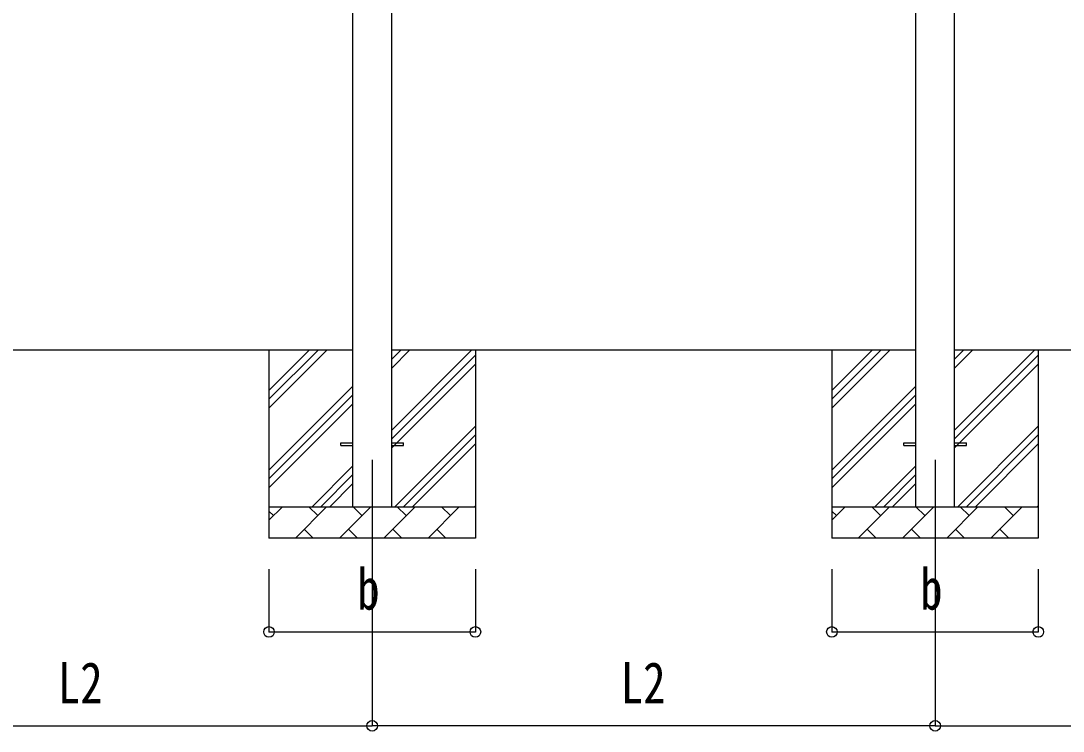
# Model space of a CAD drawing. Units: millimetres, scale not verified. Extents: x -16820 to 16820, y -11880 to 11880.
# Drawn here: x -2583 to 750, y -6529 to -4260 of the extents above; entities that cross this region are included whole.
import ezdxf
from ezdxf.enums import TextEntityAlignment as Align

# ---------------------------------------------------------------- set-up
doc = ezdxf.new("R2010")
doc.units = ezdxf.units.MM
doc.header["$LTSCALE"] = 50
for name, color, linetype in [('0-3_YKK_12', 2, 'Continuous'), ('0-4_YKK_13', 4, 'Continuous'), ('0-5_YKK_A1', 4, 'Continuous'), ('0-6_YKK_D', 6, 'Continuous')]:
    doc.layers.add(name, color=color, linetype=linetype)
doc.styles.add('ＭＳ ゴシック', font='')
doc.styles.get('ＭＳ ゴシック').set_extended_font_data('MS Gothic')

msp = doc.modelspace()

# ---------------------------------------------------------------- linework, layer by layer
at = {"layer": '0-3_YKK_12'}
for p, q in [((-1459.92, -5662), (-1459.92, -6162)), ((340.08, -5662), (340.08, -6162))]:
    msp.add_line(p, q, dxfattribs=at)
at = {"layer": '0-4_YKK_13'}
for p, q in [((-1559.92, -5607.5), (-1522.42, -5607.5)), ((-1559.92, -5616.5), (-1559.92, -5607.5)), ((-1559.92, -5616.5), (-1522.42, -5616.5)), ((-1397.42, -5607.5), (-1359.92, -5607.5)), ((-1397.42, -5616.5), (-1359.92, -5616.5)), ((-1359.92, -5616.5), (-1359.92, -5607.5)), ((240.08, -5607.5), (277.58, -5607.5)), ((240.08, -5616.5), (240.08, -5607.5)), ((240.08, -5616.5), (277.58, -5616.5)), ((402.58, -5607.5), (440.08, -5607.5)), ((402.58, -5616.5), (440.08, -5616.5)), ((440.08, -5616.5), (440.08, -5607.5))]:
    msp.add_line(p, q, dxfattribs=at)
at = {"layer": '0-5_YKK_A1'}
for p, q in [((277.58, -2911.64), (277.58, -5812)), ((402.58, -5812), (402.58, -2911.64)), ((-1522.42, -2937.36), (-1522.42, -5812)), ((-1397.42, -5812), (-1397.42, -2937.36)), ((-1522.42, -5312), (-3197.42, -5312)), ((-1789.92, -5312), (-1789.92, -5912)), ((-1789.92, -5497.05), (-1604.87, -5312)), ((-1789.92, -5468.77), (-1633.15, -5312)), ((-1789.92, -5440.48), (-1661.44, -5312)), ((277.58, -5312), (-1397.42, -5312)), ((-1397.42, -5567.1), (-1142.32, -5312)), ((-1397.42, -5369.11), (-1340.31, -5312)), ((-1397.42, -5340.82), (-1368.6, -5312)), ((-1397.42, -5595.38), (-1129.92, -5327.88)), ((-1129.92, -5312), (-1129.92, -5912)), ((10.08, -5312), (10.08, -5912)), ((10.08, -5497.05), (195.13, -5312)), ((10.08, -5468.77), (166.85, -5312)), ((10.08, -5440.48), (138.56, -5312)), ((2077.58, -5312), (402.58, -5312)), ((402.58, -5567.1), (657.68, -5312)), ((402.58, -5369.11), (459.69, -5312)), ((402.58, -5340.82), (431.4, -5312)), ((402.58, -5595.38), (670.08, -5327.88)), ((670.08, -5312), (670.08, -5912)), ((-1397.42, -5623.67), (-1129.92, -5356.17)), ((402.58, -5623.67), (670.08, -5356.17)), ((-1789.92, -5695.04), (-1522.42, -5427.54)), ((10.08, -5695.04), (277.58, -5427.54)), ((-1789.92, -5723.32), (-1522.42, -5455.82)), ((10.08, -5723.32), (277.58, -5455.82)), ((-1789.92, -5751.61), (-1522.42, -5484.11)), ((10.08, -5751.61), (277.58, -5484.11)), ((-1387.76, -5812), (-1129.92, -5554.16)), ((412.24, -5812), (670.08, -5554.16)), ((-1359.48, -5812), (-1129.92, -5582.44)), ((440.52, -5812), (670.08, -5582.44)), ((-1331.19, -5812), (-1129.92, -5610.73)), ((468.81, -5812), (670.08, -5610.73)), ((-1652.32, -5812), (-1522.42, -5682.1)), ((147.68, -5812), (277.58, -5682.1)), ((-1624.04, -5812), (-1522.42, -5710.38)), ((175.96, -5812), (277.58, -5710.38)), ((-1595.75, -5812), (-1522.42, -5738.67)), ((204.25, -5812), (277.58, -5738.67)), ((-1789.92, -5812), (-1129.92, -5812)), ((-1789.92, -5854.89), (-1747.03, -5812)), ((-1775.58, -5840.55), (-1789.92, -5826.21)), ((-1705.61, -5912), (-1605.61, -5812)), ((-1634.16, -5840.55), (-1662.71, -5812)), ((-1564.18, -5912), (-1464.18, -5812)), ((-1492.74, -5840.55), (-1521.29, -5812)), ((-1422.76, -5912), (-1322.76, -5812)), ((-1351.32, -5840.55), (-1379.87, -5812)), ((-1281.34, -5912), (-1181.34, -5812)), ((-1209.9, -5840.55), (-1238.45, -5812)), ((-1133.21, -5812), (-1129.92, -5808.72)), ((10.08, -5812), (670.08, -5812)), ((10.08, -5854.89), (52.97, -5812)), ((24.42, -5840.55), (10.08, -5826.21)), ((94.39, -5912), (194.39, -5812)), ((165.84, -5840.55), (137.29, -5812)), ((235.82, -5912), (335.82, -5812)), ((307.26, -5840.55), (278.71, -5812)), ((377.24, -5912), (477.24, -5812)), ((448.68, -5840.55), (420.13, -5812)), ((518.66, -5912), (618.66, -5812)), ((590.1, -5840.55), (561.55, -5812)), ((666.79, -5812), (670.08, -5808.72)), ((-1677.05, -5883.45), (-1648.5, -5912)), ((-1535.63, -5883.45), (-1507.08, -5912)), ((-1394.21, -5883.45), (-1365.66, -5912)), ((-1252.79, -5883.45), (-1224.24, -5912)), ((122.95, -5883.45), (151.5, -5912)), ((264.37, -5883.45), (292.92, -5912)), ((405.79, -5883.45), (434.34, -5912)), ((547.21, -5883.45), (575.76, -5912)), ((-1129.92, -5912), (-1789.92, -5912)), ((670.08, -5912), (10.08, -5912))]:
    msp.add_line(p, q, dxfattribs=at)
at = {"layer": '0-6_YKK_D'}
for p, q in [((-1789.92, -6012), (-1789.92, -6213)), ((-1459.92, -6012), (-1459.92, -6513)), ((-1459.92, -6012), (-1459.92, -6513)), ((-1129.92, -6012), (-1129.92, -6213)), ((10.08, -6012), (10.08, -6213)), ((340.08, -6012), (340.08, -6513)), ((340.08, -6012), (340.08, -6513)), ((670.08, -6012), (670.08, -6213)), ((-1789.92, -6212), (-1129.92, -6212)), ((10.08, -6212), (670.08, -6212)), ((-3259.92, -6512), (-1459.92, -6512)), ((340.08, -6512), (-1459.92, -6512)), ((340.08, -6512), (2140.08, -6512))]:
    msp.add_line(p, q, dxfattribs=at)
for centre in [(-1789.92, -6212), (-1129.92, -6212), (10.08, -6212), (670.08, -6212), (-1459.92, -6512), (-1459.92, -6512), (340.08, -6512), (340.08, -6512)]:
    msp.add_circle(centre, 17, dxfattribs=at)

# ---------------------------------------------------------------- texts
at = {"layer": '0-6_YKK_D', "style": 'ＭＳ ゴシック', "width": 0.8}
for s, p in [('b', (-1507.92, -6180)), ('b', (292.08, -6180)), ('L2', (-2465.52, -6480)), ('L2', (-665.52, -6480))]:
    msp.add_text(s, height=132, dxfattribs=at).set_placement(p, align=Align.BOTTOM_LEFT)

doc.saveas('drawing.dxf')
